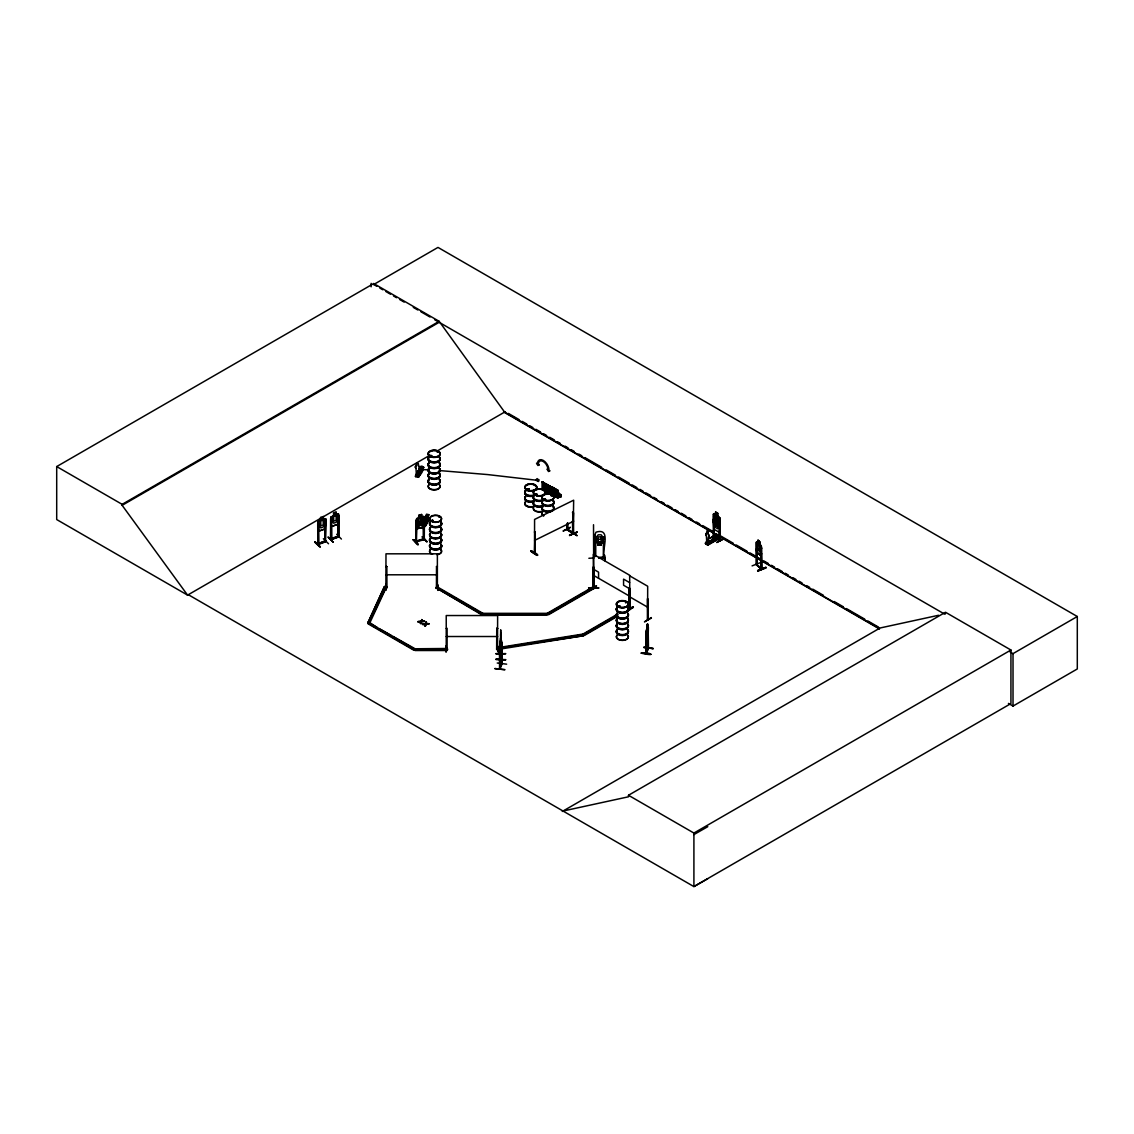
<?xml version="1.0" encoding="UTF-8"?>
<svg xmlns="http://www.w3.org/2000/svg" width="1134" height="1134" viewBox="0 0 1134 1134"><rect width="100%" height="100%" fill="white"/><g stroke="black" fill="none" stroke-linecap="round" stroke-linejoin="round"><path stroke-width="1.5" d="M500.519 642.383L500.647 640.852M500.661 643.828L500.647 645.841L500.59 640.299M502.05 642.765L501.512 664.24L502.135 662.993L499.499 668.932M500.122 668.621L500.874 643.035M502.078 663.801L499.938 669.088L499.839 645.572L501.001 639.463L500.321 641.376M708.155 531.648L708.169 534.086A2.14 1.233 60 0 1 708.481 537.02L708.169 543.583L706.567 542.52L707.446 542.421M708.169 532.2L708.254 534.029A2.14 1.233 60 0 1 708.58 536.963L708.254 543.526L706.255 542.265L706.255 543.796M418.446 475.543L418.914 468.796A2.14 1.687 26.6 0 0 418.489 465.975L418.446 463.849M499.697 655.381L499.47 653.354L499.796 655.395L501.724 648.109M501.497 651.214L501.611 648.095M648.251 632.616C647.16 640.597 644.537 645.133 648.237 632.659M648.336 625.798L645.898 630.986L645.912 653.595L648.194 647.542M645.856 652.787L646.536 652.305L645.926 653.538M648.024 648.761L648.322 627.286L648.067 648.804M494.906 668.72C510.98 670.081 505.452 670.066 494.991 668.465M641.277 653.198C659.464 657.125 647.16 651.044 641.277 653.212M650.703 654.304L641.39 652.844L650.732 654.318M537.36 480.292C535.05 482.319 536.779 476.89 537.785 479.186M552.584 492.964L556.029 494.807L556.029 492.227L553.789 490.937L553.562 488.329L542.293 481.851L543.229 482.928M542.265 488.967L553.789 495.189L542.293 488.853L542.888 489.973M542.775 489.123L543.229 482.233M543.229 482.786L542.591 489.378M706.652 542.435L707.46 542.477L707.063 544.122L706.723 541.882L705.476 543.512L707.914 545.142L707.304 544.66M416.391 475.203L416.008 468.314A2.14 1.687 26.6 0 1 416.433 465.635L416.943 463.069M417.369 474.409L417.312 475.302M542.25 482.035L553.789 488.896L542.293 481.851M499.811 644.962L499.456 646.493L500.278 643.814M632.829 607.257L627.3 610.73M500.689 659.52L500.633 654.63M500.633 654.573L501.015 653.368M500.562 651.554L500.689 659.577L500.689 658.259M500.973 654.077L501.03 659.577L501.015 652.022M593.479 558.509L593.479 557.744M417.879 527.225L422.245 517.246L423.563 516.523L429.162 517.77L429.531 518.904L423.577 528.543L417.922 527.282L422.245 517.246M431.912 455.896L430.069 456.038M430.41 455.627L431.586 456.166M437.185 452.097L437.837 451.587L437.554 452.31M432.834 521.101L431.841 520.69L432.578 520.137M432.55 520.818L431.841 520.407M439.382 516.608L438.603 516.877L439.581 516.721M526.97 489.888L528.104 489.973L527.778 488.924M528.288 489.888L527.48 488.924M534.865 485.55L534.355 485.267M535.347 494.693L535.744 493.928M536.765 494.693L536.155 493.956M543.923 499.173L545.624 499.3L544.15 499.655M550.954 495.515L551.847 495.728M551.478 495.076L551.223 495.771M552.655 488.839L551.79 487.507L552.655 488.839L552.584 494.892L551.634 495.572L552.584 494.764M619.051 605.754L618.54 606.704M619.703 605.91C618.469 608.207 618.313 604.507 620.043 606.378M620.1 606.463L618.966 605.811M625.656 602.707L626.45 602.452M625.472 602.608L626.166 602.126M714.023 540.209L714.335 539.373M338.045 516.197L338.782 515.927L337.875 516.041L338.045 537.176L338.754 536.992L338.882 514.326L337.932 513.759L330.844 517.246L330.717 539.841C328.988 537.87 347.968 533.831 330.717 539.075M331.61 539.571L331.355 518.408L330.618 518.677L330.533 539.685L338.697 536.722L338.612 515.772M338.853 536.169L337.96 536.453M330.915 539.047L330.774 539.869L338.868 536.878M420.303 470.213L420.289 471.064L419.254 470.454M420.629 470.823L419.764 470.312M756.25 549.139L756.789 552.173L760.9 555.759L761.524 553.605M760.9 555.759L761.58 553.676M325.104 528.898L318.767 531.137L325.104 528.898L325.968 519.018L323.204 519.202M338.017 524.206L331.681 526.445L338.017 524.206L338.938 521.314M530.84 551.223C536.722 551.904 542.491 559.998 530.84 551.223L537.147 555.433M537.53 554.809L531.194 550.656M423.492 516.452L416.958 518.408L416.079 526.53L416.986 528.883L423.521 526.842C426.001 524.461 422.925 514.921 424.47 517.047M416.589 541.726L415.781 542.024L424.414 539.557L423.308 539.642L424.286 539.656L424.414 516.991M320.227 546.73L315.11 541.698M315.082 542.066L320.284 546.815M319.831 546.957L314.742 542.208M333.127 542.08L328.01 537.006L333.084 542.109M413.102 539.798C422.613 551.776 416.221 538.466 413.102 539.812M416.632 476.308L416.674 474.692L417.624 474.848C417.695 477.442 417.057 472.977 416.972 475.33M500.321 642.241L500.746 641.178M501.001 642.042L501.483 640.823L501.937 664.184M499.711 645.019L501.483 640.823L501.512 664.24M499.782 647.528L500.094 668.55M500.193 649.513L500.973 633.098M497.231 663.021L506.643 664.17M501.512 663.702L499.555 668.295L501.838 663.744M420.898 623.643L420.36 622.892L420.898 623.643L421.607 621.503L424.499 621.134L421.607 621.503M425.321 626.195L426.015 624.054L428.921 623.686L426.015 624.494L425.321 626.195L425.335 624.111L424.782 625.883M420.36 623.331L422.245 619.83M425.434 623.743C418.729 623.983 426.441 625.925 426.129 622.07L426.115 624.125L426.668 622.382M425.434 624.182L426.129 622.07M594.868 556.496L594.925 534.738L596.016 532.172C612.303 527.154 601.119 550.869 604.309 558.212L604.28 558.226M570.289 527.367L563.244 531.123M417.028 475.359L417.581 474.565M646.706 625.755L647.571 623.969L647.542 626.691M646.848 625.883L647.571 623.969M646.848 626.748L647.316 625.684M646.706 629.186L647.443 627.541M646.706 634.005L647.443 632.361M646.153 632.077L646.224 653.638L646.791 625.741L646.706 638.655M643.843 647.528L653.297 648.634L643.97 647.202M648.279 648.279L646.508 652.504M709.898 538.466L716.773 534.199L709.969 538.126M589.694 589.907L596.47 585.952M384.497 586.448L367.87 622.935L384.497 586.448L386.311 587.384L369.684 623.204L368.352 623.969L386.311 586.732M594.018 587.639L593.266 587.199M628.973 608.037L629.498 608.391M416.391 463.82L416.433 465.635A2.14 1.687 26.6 0 0 415.965 468.385L416.008 468.314M418.446 466.046L418.489 465.975A2.14 1.687 26.6 0 1 418.871 468.866L418.914 468.796M418.049 476.819C427.376 469.433 421.791 459.553 417.794 472.424C426.015 454.819 416.008 482.715 415.554 475.401L416.05 474.423L416.291 475.189M420.827 466.953L423.719 467.406L418.815 477.074L418.644 475.911L415.795 476.167L416.291 474.451M415.583 476.422L420.388 466.485M415.795 476.167L416.433 475.132L418.489 475.472M415.994 476.606L420.983 466.754M417.879 476.918L422.869 467.066L423.705 467.421M422.869 467.066L418.644 476.819L415.313 476.478M423.478 466.995L417.808 476.89M385.787 584.464L385.858 589.992M385.829 590.346L385.829 584.421M446.031 646.182L446.116 651.724M713.258 536.751L714.25 536.963L714.136 536.098M719.381 519.23L720.232 519.443L719.381 519.23L719.296 540.195L720.062 540.606L720.062 518.04L717.765 515.885M713.329 536.793L714.08 513.674L719.991 518.096L719.849 540.564L713.314 536.736L720.232 540.422L719.721 539.33M756.661 564.349L756.661 565.115M756.25 542.222L756.236 564.732L761.58 569.296L761.524 546.73L756.817 541.783L758.15 542.931M760.985 568.021L761.524 568.488M760.971 568.857L756.591 564.548L761.793 569.14L761.325 547.75L761.056 568.899M429.091 517.855L427.475 517.501L428.95 514.708L426.54 514.17L425.236 516.991L423.549 516.622M428.822 514.779L427.433 517.444L428.17 518.607L425.576 523.582L423.266 525.453L421.012 524.943L420.927 522.547L423.521 517.558L425.151 516.835M425.675 525.992L429.375 518.876M572.713 533.575L566.83 529.507M567.78 529.096L566.83 528.742L567.68 528.983M567.071 528.628L567.524 529.989L567.709 522.817M318.824 531.18L317.945 521.952L320.709 520.109L320.61 517.473L323.346 516.551L323.346 519.131M318.852 520.761L317.945 521.952M330.901 517.302L333.609 515.417L333.524 512.781L336.259 511.859L336.174 514.553L337.507 514.935L337.507 519.741L336.174 522.292L333.665 523.199L332.333 521.626L332.333 516.806L333.524 515.36M431.813 455.939L430.14 455.939M433.216 521.03L431.657 520.917M527.069 489.052L526.828 489.775M535.248 494.282L535.985 493.97M545 498.875L544.178 499.399L545.312 499.215M535.319 552.811C533.377 551.875 535.758 552.527 535.234 552.924L535.021 531.718L534.511 553.208L534.582 519.443L573.662 500.179L573.138 534.242L572.698 512.214M572.713 533.363L573.52 532.952M573.62 533.958L572.713 534.128L573.52 533.717M417.057 518.536L416.079 519.613L416.065 542.222L415.866 521.016L416.788 520.96L416.065 542.18M648.492 648.747L648.109 625.344M646.323 653.538L648.705 647.514M553.718 493.559L552.967 494.254L548.799 491.844L546.999 489.519L546.999 487.11L548.799 486.855L552.967 489.264L553.789 490.937M761.878 569.155L761.821 568.29M386.921 587.001L385.985 586.774L386.949 587.185M476.89 610.489L437.511 587.766L437.441 586.746L436.406 587.738L437.37 587.738L437.37 553.817L385.985 553.817L385.886 587.738L386.921 587.766L386.949 586.774M436.193 587.88L437.469 586.973L482.942 613.338L547.169 613.338L592.6 587.114L593.918 587.88L548.502 614.104L547.169 613.338L547.169 615.067L482.942 615.067L482.942 613.338L481.61 614.104L436.193 587.88L481.61 614.756L482.942 613.99L547.169 613.99L583.514 593.011M447.179 648.719C444.471 648.549 449.177 647.826 447.221 650.519L415.101 650.519L415.101 648.776L367.87 622.268M497.698 648.719L496.678 648.719M630.135 609.511L630.065 588.532M630.107 608.774L628.463 608.476M325.784 541.414L317.633 544.348L318.541 543.285M324.877 541.202L317.803 543.781L325.784 540.649M337.875 536.992L337.875 516.041M604.408 541.655L603.401 542.647L596.045 542.576L594.925 541.669L595.038 534.752M573.62 533.207L573.435 512.781L572.713 534.128M430.169 455.627L431.218 455.386M430.807 455.457L430.679 456.194M431.6 520.492L433.06 520.676M536.906 494.58L535.305 494.467M713.357 514.312L714.108 513.787M423.478 467.165L422.642 467.251M413.456 539.656L418.035 544.547M436.434 587.001L437.37 586.732M446.257 648.478L446.13 649.456L447.207 649.258M604.351 558.24C600.793 556.922 609.908 556.695 598.837 557.673M496.749 628.293L497.628 628.477L496.749 628.293L496.649 649.456L497.727 649.258M497.628 648.747L497.599 649.243M705.461 543.526L706.085 544.093L718.389 536.977L705.631 543.838L717.765 536.24L716.518 537.133M707.857 545.114L720.232 538.026L717.794 536.538M705.476 543.64L718.205 536.68M717.666 518.394L715.398 517.118L715.483 519.826L714.42 519.996L714.42 524.815L715.554 527.523L717.666 528.713L718.786 527.296L718.786 522.476L717.581 518.436L715.483 517.246M719.126 521.796L719.991 523.114L713.867 518.819L713.144 519.344L713.839 529.224L719.14 532.215L719.92 530.088M542.293 482.645L553.789 488.896M545.808 484.218L545.993 485.309M543.696 490.441L553.789 495.898L552.981 487.889L546.999 484.431M589.751 589.581L596.527 586.051L593.039 588.177L593.337 567.028L593.791 588.532L593.521 524.73M593.479 587.242L593.649 587.766M593.606 588.475L593.89 587.639M628.817 608.845L629.044 587.653L629.483 609.539M627.598 609.837L633.027 606.69L632.999 607.413M627.329 610.432L633.382 607.285L627.967 610.503M627.385 610.418L632.999 606.973M647.372 598.809L647.656 620L647.925 598.851M651.426 618.058L644.452 621.886L651.27 617.562M188.414 594.74L187.677 595.18L56.7 519.556L56.7 466.57L373.71 283.543L439.156 321.319L504.602 412.096L879.304 628.434M373.71 283.543L373.71 284.521L437.993 247.41L1077.3 616.513L1077.3 668.961L1013.016 706.071L1008.424 703.406M56.7 466.57L122.146 504.346L439.156 321.319M707.786 878.68L693.909 886.59L188.329 594.698L187.578 595.123L122.146 505.325L439.156 322.297M187.578 595.123L429.729 455.315M437.37 450.907L505.339 411.67M551.833 487.535L543.64 483.608L543.569 489.704L545.794 491.787M552.995 495.643L544.703 490.044L544.774 483.949L544.774 490.03M545.78 484.048L543.569 483.651M544.703 490.044L546.999 492.099M557.9 490.299L551.819 486.869L557.9 490.299L558.679 493.333M555.943 492.269L548.799 488.144L548.799 490.554L552.967 492.964L552.967 490.554M552.896 495.586L553.718 495.104M554.895 494.381L554.895 491.802L554.895 494.381L547.58 491.447L545.794 489.137L545.794 486.727L547.58 486.458L551.762 488.867L552.499 490.597L555.575 492.482L555.575 494.027M553.789 495.189L552.924 495.686L545.794 491.717M558.608 495.955L557.815 498.067L553.321 495.388L557.857 497.925M560.848 497.245C560.508 490.469 562.195 500.916 558.538 495.827L557.786 496.692L553.619 494.282M558.608 497.713L557.815 490.342M436.193 588.532L437.469 587.54M368.352 623.317L413.782 649.541L415.101 648.776L447.079 648.478M368.352 623.969L413.782 650.193L415.101 649.428L393.909 637.195M713.286 514.226L713.612 536.566M713.995 513.716L715.526 514.595M713.555 515.587L714.009 537.105M586.547 591.268L591.083 588.645M547.169 613.99L548.502 614.756L593.918 588.532L593.521 566.631M720.062 524.985L719.225 527.14L713.981 524.121L713.357 521.101L714.108 524.021L719.254 526.984M706.425 535.73L706.34 535.787A2.14 1.233 60 0 1 706.652 533.221L706.751 533.164A2.14 1.233 60 0 0 706.425 535.73L706.737 542.789L706.723 541.882M713.612 535.801L714.009 536.339M705.476 542.605L706.893 541.981M712.081 539.515C718.162 542.25 709.43 539.968 713.329 538.792L715.597 540.294L713.329 538.792M714.434 538.154C720.416 541.187 711.812 538.069 715.682 537.615M705.646 542.704L707.559 544.547L708.991 543.2L708.991 544.107M719.608 537.473L707.474 544.887L707.559 543.81M718.417 538.565L707.418 544.859L720.047 537.729M719.41 540.266L719.622 519.088M720.303 539.699L714.009 536.552L719.551 539.486M723.96 538.735L716.83 542.421M716.773 542.506L723.974 538.792M502.164 646.99L583.046 634.048L617.86 613.933M611.807 618.087L583.046 634.7L583.542 635.735L497.5 649.513L497.004 648.478L583.542 635.735M614.841 616.343L617.86 614.585M617.676 616.23L584.364 635.465L583.046 634.7L584.364 634.799L617.676 615.578M562.294 811.462L880.055 627.995L938.598 615.266M563.031 811.023L628.477 796.791L628.477 795.274L945.487 612.247L1010.933 650.023L1010.933 703.562L693.909 886.59L693.909 833.051L1010.933 650.023M945.487 613.763L944.75 614.203L434.591 319.66M1009.983 651.866L1013.016 653.623L1077.3 616.513M693.909 834.581L707.786 826.672M318.569 543.526L318.314 544.065M324.962 540.918C329.966 541.074 314.841 545.369 318.597 544.32L318.456 523.1L317.718 523.369L317.803 544.547L318.002 543.739M572.783 513.107L573.435 512.781M570.473 531.69L577.178 535.702L570.884 531.492M534.724 552.414L535.234 552.159M573.265 512.596L572.457 512.341M534.582 540.422L573.662 521.158M563.286 530.825L570.26 527.409M567.142 524.192L567.284 529.436M567.709 529.791L567.454 522.944M572.386 532.725C577.589 534.086 558.438 524.532 572.642 532.597M572.755 533.193L572.457 521.073M569.552 535.05L577.22 532.115L569.594 535.12M569.552 535.489L577.206 532.059L569.637 535.489M416.731 541.216L415.781 541.23L424.031 538.622M417.454 474.494L416.915 475.288M417.496 474.82L416.632 474.777M526.97 489.123L528.288 489.123M527.225 489.278L527.338 489.803M535.744 494.396L536.807 494.041M714.335 539.954L713.484 540.025M619.66 606.336L618.739 606.336M758.065 540.379L759.695 541.797L760.56 545.993L759.695 552.116L757.186 547.878L758.008 540.238L759.837 541.726L759.78 544.348L760.942 545.355M758.093 542.789L758.093 540.209M756.789 544.15L756.846 565.171M761.793 548.161L761.042 547.85M756.789 552.173L760.985 555.717M752.083 565.88L760.375 562.634M756.789 565.129L757.073 551.039M757.725 570.374C782.658 561.047 741.083 577.56 765.776 567.34M765.776 567.68L757.994 571.026M757.966 570.955L766.031 567.95M534.979 552.697L535.021 551.932M336.118 514.51L337.932 513.759M318.895 520.832L325.047 518.607M324.962 520.733L325.883 520.634L324.962 520.733L325.189 541.91L325.883 519.088M318.626 523.256L317.718 523.369M331.511 539.628L331.539 518.564L330.618 518.677M336.67 534.284L341.419 539.061M325.189 541.116L325.812 540.904M328.52 543.753L323.36 538.721M573.053 534.242L572.996 513.248M418.914 515.29L421.593 514.538L421.593 517.118L422.982 517.543L422.982 522.363L421.593 524.872L418.999 525.68L417.61 524.05L418.857 515.247L421.692 514.425L421.692 517.005M416.788 520.96L415.866 521.016M423.407 518.677L424.173 518.436M417 528.727L423.521 526.842M422.514 536.878L427.093 541.769L422.472 536.836M423.308 539.132L415.937 541.442M707.12 530.74L706.652 533.221M535.716 493.9L537.048 494.282M420.289 470.922L419.424 470.851M325.586 541.457L325.699 520.463M424.215 539.373L424.173 527.168M505.608 647.089L509.038 646.55M512.483 645.997L531.421 642.964M534.851 642.411L538.296 641.858M541.74 641.305L545.185 640.753M548.629 640.214L552.06 639.661M555.504 639.108L558.949 638.555M562.393 638.003L565.838 637.45M569.268 636.897L581.317 634.969M421.692 621.134L424.499 621.134M418.063 621.574L421.012 621.191L418.588 622.311L418.063 621.574L424.499 621.56M426.115 623.7L428.921 623.686M422.486 624.125L428.921 624.111M422.486 624.565L425.335 624.536M418.063 622.013L421.012 621.63M604.351 557.489L598.837 557.489M567.071 529.394L573.28 533.547M497.528 649.513L497.628 615.535L446.229 615.535L446.243 649.513M647.443 626.677L647.84 631.482L646.706 636.075L646.323 634.898M570.544 531.591L576.781 535.461M500.661 636.968L500.704 629.824L500.633 647.585M500.675 641.561L500.661 638.428M595.733 537.062L594.868 537.062L595.733 537.062L595.733 556.482M603.43 537.034L604.309 537.232L603.43 537.034L603.331 558.212L604.408 558.013L598.837 558.027M593.862 537.473L593.862 556.496M593.692 557.956L588.872 558.282M604.436 554.923L604.975 560.891L604.507 555.277M386.85 566.561L385.985 566.561L386.85 566.561L386.949 587.738M436.505 566.561L437.37 566.759L436.505 566.561L436.434 587.766M437.937 584.804L438.036 590.417L437.441 584.861M386.822 587.525L386.084 587.766M436.505 587.54L437.341 587.525M588.872 587.752C618.767 588.121 568.588 588.192 598.511 587.795M588.872 588.121L598.511 588.177M501.015 638.045L501.228 646.961L500.193 651.568L499.839 650.392M497.783 646.508L498.294 652.135L497.826 646.522M497.628 648.506L496.649 648.917M447.079 649.243L446.229 649.456L447.108 649.456L447.108 628.279L446.229 628.477M496.749 649.456L497.628 649.456M495.983 653.595L499.187 653.581M502.405 653.708L505.622 653.567M495.983 653.907L505.622 653.85M496.04 659.166L505.679 659.875L496.04 659.237M496.04 659.591L505.679 659.591M594.925 539.288L604.408 539.288M598.199 545.142L598.199 542.491L594.925 541.726M603.359 542.491L601.148 542.491L601.148 545.142L598.086 545.171L598.086 542.576M598.199 545.071L601.148 545.071M385.985 574.796L437.37 574.796M482.942 614.415L547.169 614.415M446.229 636.514L497.628 636.514M415.101 649.853L447.221 649.853M417.156 463.097L417.936 463.324M419.679 469.377L429.389 469.93M439.113 470.539L487.648 474.579L536.098 480.178M426.71 541.825L422.117 536.935M604.379 557.219L604.209 558.268M496.791 648.719L496.649 649.456M643.857 647.386L653.184 648.506M384.497 587.1L386.311 587.384M544.703 483.991L546.999 484.53M417.978 527.154L423.577 528.444M647.585 619.986L647.684 586.235L629.526 575.746M714.193 539.458L713.329 540.11M432.55 520.18L433.33 520.761M647.727 619.632L647.968 619.008M714.335 539.529L713.329 539.373L713.484 540.167M598.199 542.562L596.612 541.698L596.612 536.878L598.199 534.809L601.148 534.809L602.721 536.878L602.721 541.698L601.148 542.562L601.247 545.227M543.937 490.299L553.789 495.898M761.368 568.729L761.325 554.739M373.71 284.521L376.757 286.278M379.805 288.036L382.853 289.794M385.886 291.551L390.45 294.188M393.498 295.946L396.546 297.703M399.593 299.461L404.158 302.098M413.286 307.371L417.851 310.007M420.898 311.765L430.027 317.024M715.597 512.143L717.68 513.348M508.401 413.428L519.103 419.608M522.164 421.38L526.757 424.031M529.805 425.789L532.867 427.561M535.928 429.318L540.521 431.969M543.583 433.741L546.631 435.513M549.692 437.27L554.285 439.921M557.347 441.693L560.394 443.451M564.987 446.101L568.049 447.873M571.111 449.631L574.158 451.403M578.751 454.054L581.813 455.811M584.875 457.583L601.7 467.293M606.279 469.944L615.464 475.245M618.512 477.003L629.228 483.183M632.276 484.955L636.869 487.606M639.93 489.364L642.992 491.135M646.054 492.907L650.632 495.544M653.694 497.316L656.756 499.088M661.335 501.724L664.396 503.496M667.458 505.268L672.051 507.919M675.113 509.676L678.16 511.448M681.222 513.206L685.815 515.857M688.877 517.628L691.924 519.386M696.517 522.037L699.579 523.809M702.641 525.566L713.343 531.747M717.935 534.398L733.23 543.229M736.278 545L746.994 551.181M750.042 552.938L760.758 559.133M763.806 560.891L768.398 563.541M771.46 565.313L774.522 567.071M777.584 568.843L782.162 571.493M785.224 573.251L788.286 575.023M792.864 577.674L795.926 579.431M798.988 581.203L802.05 582.961M806.643 585.612L809.69 587.384M812.752 589.141L823.454 595.336M834.17 601.516L843.342 606.803M846.403 608.575L864.76 619.164M867.808 620.936L878.524 627.116M503.595 411.954L755.244 557.248M758.306 559.019L879.53 629.001M717.765 536.24L720.033 537.544L718.786 538.452L716.518 536.963M708.991 543.2L708.821 543.824M707.318 542.591L706.369 542.194L706.369 543.725M553.619 489.293L560.919 494.622M553.619 490.583L557.786 492.992L557.9 496.295L555.348 493.205M554.824 493.602L557.786 495.388L555.844 492.978L557.871 492.794L557.815 491.901L555.32 492.128L552.754 488.91M555.943 494.679L553.619 493.219L553.619 491.674L554.37 493.644M629.625 582.621L623.572 579.12L623.572 585.243L629.625 588.744M593.847 569.424L598.568 572.16L598.568 578.269M593.337 575.25L629.668 596.229M629.526 596.725L647.684 607.214M593.918 588.532L592.6 587.114M479.909 612.247L482.942 613.99M422.245 620.27L421.706 619.518M377.253 627.584L369.684 622.552M380.273 629.327L390.876 635.451M628.477 795.274L693.909 833.051M535.021 531.718L534.369 532.044M531.194 550.954L537.544 555.249M707.403 530.896L708.07 531.704M761.268 568.134L756.633 564.604L756.406 542.265M330.844 524.177L330.944 517.26M320.61 517.473L319.419 526.318L320.766 527.905L323.261 526.998L324.593 524.447L324.593 519.627L323.261 519.244L323.289 516.494M543.71 489.647L545.879 491.674M552.868 489.661L550.316 489.803C541.258 479.228 558.141 500.718 549.31 490.384C546.503 492.128 545.284 488.527 548.828 489.548L546.645 486.061L549.295 489.307C557.956 488.938 541.4 491.249 550.302 490.852L552.782 493.956L550.826 490.597L552.91 489.817L554.852 492.369M583.046 634.048L583.542 635.083M593.479 588.064L593.337 554.271L629.668 575.25L629.795 609.681L629.753 588.362M416.164 526.488L417.057 528.784M330.944 524.121L331.738 526.488M429.035 517.799L429.432 518.933M542.548 481.808L542.52 489.505M645.926 637.847L646.267 639.888M500.59 638.244L500.604 640.256L500.576 637.322M446.087 646.139L446.031 652.093M500.633 634.26L500.647 636.032M1013.016 653.623L1013.016 706.071M714.179 528.189L714.25 536.963M647.471 623.955L647.443 637.01M629.044 587.653L629.157 608.646M566.887 524.305L566.872 529.635M553.633 493.432L553.562 496.026M542.293 481.936L542.293 489.633M500.292 641.263L500.292 643.843M499.47 646.465L499.555 669.06M423.563 518.848L423.521 539.869L423.407 527.409M421.238 471.461L418.148 471.12M418.9 475.614L419.141 474.933L419.141 475.841L416.05 475.33L416.05 474.423M416.674 474.692L416.674 476.223M416.632 520.789L416.518 541.769M385.886 586.774L385.886 587.738M371.144 283.344L371.144 286.817M325.245 541.102L325.104 541.924L325.146 520.889M318.456 523.1L318.597 544.32M122.146 504.346L122.146 505.325M533.859 501.497A6.095 3.515 0 0 1 526.502 500.93A6.095 3.515 0 0 1 525.538 496.692M533.816 501.781A5.996 3.459 0 0 1 526.573 501.228A5.996 3.459 0 0 1 525.623 497.046M533.802 506.288A5.968 3.445 0 0 1 526.587 505.736A5.968 3.445 0 0 1 525.637 501.582M533.859 495.7A6.095 3.515 0 0 1 526.502 495.147A6.095 3.515 0 0 1 525.538 490.894M526.502 490.172A6.095 3.515 0 0 1 529.238 489.264M533.816 500.817A6.01 3.473 0 0 1 526.573 500.264A6.01 3.473 0 0 1 525.609 496.082M533.816 495.997A6.01 3.473 0 0 1 526.573 495.445A6.01 3.473 0 0 1 525.609 491.263M526.573 490.54A6.01 3.473 0 0 1 529.266 489.647M533.859 501.2A6.095 3.515 0 0 1 526.502 500.633A6.095 3.515 0 0 1 525.538 496.394M533.859 495.402A6.095 3.515 0 0 1 526.502 494.849A6.095 3.515 0 0 1 525.538 490.597M526.502 489.874A6.095 3.515 0 0 1 529.238 488.967M533.816 495.019A5.996 3.459 0 0 1 526.573 494.467A5.996 3.459 0 0 1 525.623 490.299M526.573 489.576A5.996 3.459 0 0 1 529.266 488.683M553.222 506.572A6.095 3.515 0 0 1 547.949 511.859A6.095 3.515 0 0 1 542.662 506.572M553.137 506.941A5.996 3.459 0 0 1 547.949 512.129A5.996 3.459 0 0 1 542.747 506.941M543.71 515.63A5.982 3.459 0 0 1 542.761 511.448M543.696 515.956A6.01 3.473 0 0 1 542.732 511.774M553.222 500.789A6.095 3.515 0 0 1 547.949 506.062A6.095 3.515 0 0 1 542.662 500.789M553.151 505.962A6.01 3.473 0 0 1 547.949 511.165A6.01 3.473 0 0 1 542.732 505.962M553.151 501.143A6.01 3.473 0 0 1 547.949 506.359A6.01 3.473 0 0 1 542.732 501.143M553.222 506.274A6.095 3.515 0 0 1 547.949 511.562A6.095 3.515 0 0 1 542.662 506.274M553.222 500.491A6.095 3.515 0 0 1 547.949 505.764A6.095 3.515 0 0 1 542.662 500.491M553.137 500.179A5.996 3.459 0 0 1 547.949 505.381A5.996 3.459 0 0 1 542.747 500.179M542.321 511.207A5.968 3.445 0 0 1 535.702 510.952A5.968 3.445 0 0 1 533.561 507.323M542.336 500.916A6.01 3.473 0 0 1 535.673 500.661A6.01 3.473 0 0 1 533.533 497.018M542.336 499.938A5.996 3.459 0 0 1 535.687 499.683A5.996 3.459 0 0 1 533.533 496.04M542.336 506.7A5.996 3.459 0 0 1 535.687 506.444A5.996 3.459 0 0 1 533.533 502.801M542.378 506.416A6.095 3.515 0 0 1 535.631 506.161A6.095 3.515 0 0 1 533.448 502.447M542.378 506.118A6.095 3.515 0 0 1 535.631 505.863A6.095 3.515 0 0 1 533.448 502.149M542.336 505.736A6.01 3.473 0 0 1 535.673 505.481A6.01 3.473 0 0 1 533.533 501.838M542.378 500.618A6.095 3.515 0 0 1 535.631 500.363A6.095 3.515 0 0 1 533.448 496.664M542.378 500.321A6.095 3.515 0 0 1 535.631 500.066A6.095 3.515 0 0 1 533.448 496.366M542.336 511.562A5.996 3.459 0 0 1 535.687 511.306A5.996 3.459 0 0 1 533.533 507.663M627.669 613.522A6.095 3.515 0 0 1 622.382 618.795A6.095 3.515 0 0 1 617.109 613.522M627.584 613.877A5.996 3.459 0 0 1 622.382 619.079A5.996 3.459 0 0 1 617.194 613.877M627.57 618.399A5.982 3.459 0 0 1 622.382 623.572A5.982 3.459 0 0 1 617.208 618.399M627.598 618.526A6.024 3.473 0 0 1 622.382 623.728A6.024 3.473 0 0 1 617.165 618.526M627.598 618.71A6.01 3.473 0 0 1 622.382 623.913A6.01 3.473 0 0 1 617.179 618.71M627.669 607.725A6.095 3.515 0 0 1 622.382 612.998A6.095 3.515 0 0 1 617.109 607.725M627.598 612.913A6.01 3.473 0 0 1 622.382 618.115A6.01 3.473 0 0 1 617.179 612.913M627.598 608.093A6.01 3.473 0 0 1 622.382 613.296A6.01 3.473 0 0 1 617.179 608.093M627.669 613.225A6.095 3.515 0 0 1 622.382 618.498A6.095 3.515 0 0 1 617.109 613.225M627.669 607.427A6.095 3.515 0 0 1 622.382 612.7A6.095 3.515 0 0 1 617.109 607.427M627.584 607.115A5.996 3.459 0 0 1 622.382 612.317A5.996 3.459 0 0 1 617.194 607.115M627.669 630.022A6.095 3.515 0 0 1 622.382 635.295A6.095 3.515 0 0 1 617.109 630.022M627.584 630.376A5.996 3.459 0 0 1 622.382 635.579A5.996 3.459 0 0 1 617.194 630.376M627.598 635.026A6.024 3.473 0 0 1 622.382 640.242A6.024 3.473 0 0 1 617.165 635.026M627.57 619.249A5.982 3.459 0 0 1 622.382 624.437A5.982 3.459 0 0 1 617.208 619.249M627.598 635.224A6.024 3.473 0 0 1 622.382 640.441A6.024 3.473 0 0 1 617.165 635.224M627.669 624.224A6.095 3.515 0 0 1 622.382 629.498A6.095 3.515 0 0 1 617.109 624.224M627.598 629.398A6.01 3.473 0 0 1 622.382 634.615A6.01 3.473 0 0 1 617.179 629.398M627.598 624.593A6.01 3.473 0 0 1 622.382 629.795A6.01 3.473 0 0 1 617.179 624.593M627.669 629.724A6.095 3.515 0 0 1 622.382 634.997A6.095 3.515 0 0 1 617.109 629.724M627.669 623.927A6.095 3.515 0 0 1 622.382 629.2A6.095 3.515 0 0 1 617.109 623.927M627.598 623.615A6.01 3.473 0 0 1 622.382 628.817A6.01 3.473 0 0 1 617.179 623.615M440.871 527.948A6.095 3.515 0 0 1 435.584 533.221A6.095 3.515 0 0 1 430.31 527.948M440.8 528.302A6.01 3.473 0 0 1 435.584 533.504A6.01 3.473 0 0 1 430.381 528.302M440.8 532.952A6.024 3.473 0 0 1 435.584 538.154A6.024 3.473 0 0 1 430.367 532.952M440.8 533.15A6.024 3.473 0 0 1 435.584 538.366A6.024 3.473 0 0 1 430.367 533.15M440.871 522.15A6.095 3.515 0 0 1 435.584 527.438A6.095 3.515 0 0 1 430.31 522.15M440.786 527.338A5.996 3.459 0 0 1 435.584 532.526A5.996 3.459 0 0 1 430.396 527.338M440.786 522.519A5.996 3.459 0 0 1 435.584 527.707A5.996 3.459 0 0 1 430.396 522.519M440.871 527.65A6.095 3.515 0 0 1 435.584 532.923A6.095 3.515 0 0 1 430.31 527.65M440.871 521.853A6.095 3.515 0 0 1 435.584 527.126A6.095 3.515 0 0 1 430.31 521.853M440.8 521.541A6.01 3.473 0 0 1 435.584 526.743A6.01 3.473 0 0 1 430.381 521.541M440.871 544.448A6.095 3.515 0 0 1 435.584 549.721A6.095 3.515 0 0 1 430.31 544.448M440.8 544.802A6.01 3.473 0 0 1 435.584 550.004A6.01 3.473 0 0 1 430.381 544.802M440.8 549.451A6.024 3.473 0 0 1 437.143 554.54M432.578 554.2A6.024 3.473 0 0 1 430.367 549.451M440.772 533.703A5.982 3.459 0 0 1 435.584 538.877A5.982 3.459 0 0 1 430.41 533.703M440.8 549.65A6.024 3.473 0 0 1 437.143 554.739M431.331 553.846A6.024 3.473 0 0 1 430.367 549.65M440.8 533.377A6.024 3.473 0 0 1 435.584 538.579A6.024 3.473 0 0 1 430.367 533.377M440.871 538.65A6.095 3.515 0 0 1 435.584 543.923A6.095 3.515 0 0 1 430.31 538.65M440.786 543.838A5.996 3.459 0 0 1 435.584 549.026A5.996 3.459 0 0 1 430.396 543.838M440.786 539.019A5.996 3.459 0 0 1 435.584 544.207A5.996 3.459 0 0 1 430.396 539.019M440.871 544.15A6.095 3.515 0 0 1 435.584 549.423A6.095 3.515 0 0 1 430.31 544.15M440.871 538.352A6.095 3.515 0 0 1 435.584 543.625A6.095 3.515 0 0 1 430.31 538.352M440.8 538.04A6.01 3.473 0 0 1 435.584 543.243A6.01 3.473 0 0 1 430.381 538.04M439.439 463.083A6.095 3.515 0 0 1 434.152 468.37A6.095 3.515 0 0 1 428.879 463.083M439.368 463.452A6.01 3.473 0 0 1 434.152 468.654A6.01 3.473 0 0 1 428.95 463.452M439.326 467.973A5.968 3.445 0 0 1 434.152 473.147A5.968 3.445 0 0 1 428.978 467.973M439.368 468.299A6.01 3.473 0 0 1 434.152 473.502A6.01 3.473 0 0 1 428.95 468.299M439.439 457.3A6.095 3.515 0 0 1 434.152 462.573A6.095 3.515 0 0 1 428.879 457.3M439.354 462.474A5.996 3.459 0 0 1 434.152 467.676A5.996 3.459 0 0 1 428.964 462.474M439.368 457.654A6.01 3.473 0 0 1 434.152 462.856A6.01 3.473 0 0 1 428.95 457.654M439.439 462.785A6.095 3.515 0 0 1 434.152 468.073A6.095 3.515 0 0 1 428.879 462.785M439.439 457.002A6.095 3.515 0 0 1 434.152 462.275A6.095 3.515 0 0 1 428.879 457.002M439.368 456.69A6.01 3.473 0 0 1 434.152 461.892A6.01 3.473 0 0 1 428.95 456.69M439.439 479.583A6.095 3.515 0 0 1 434.152 484.87A6.095 3.515 0 0 1 428.879 479.583M439.368 479.951A6.01 3.473 0 0 1 434.152 485.154A6.01 3.473 0 0 1 428.95 479.951M439.326 484.473A5.968 3.445 0 0 1 434.152 489.647A5.968 3.445 0 0 1 428.978 484.473M439.326 468.838A5.968 3.445 0 0 1 434.152 474.012A5.968 3.445 0 0 1 428.978 468.838M439.368 484.799A6.01 3.473 0 0 1 434.152 490.001A6.01 3.473 0 0 1 428.95 484.799M439.368 468.526A6.024 3.473 0 0 1 434.152 473.743A6.024 3.473 0 0 1 428.95 468.526M439.439 473.799A6.095 3.515 0 0 1 434.152 479.072A6.095 3.515 0 0 1 428.879 473.799M439.354 478.973A5.996 3.459 0 0 1 434.152 484.175A5.996 3.459 0 0 1 428.964 478.973M439.354 474.168A5.996 3.459 0 0 1 434.152 479.356A5.996 3.459 0 0 1 428.964 474.168M439.439 479.285A6.095 3.515 0 0 1 434.152 484.558A6.095 3.515 0 0 1 428.879 479.285M439.439 473.502A6.095 3.515 0 0 1 434.152 478.775A6.095 3.515 0 0 1 428.879 473.502M439.368 473.19A6.01 3.473 0 0 1 434.152 478.392A6.01 3.473 0 0 1 428.95 473.19M424.626 517.969L424.612 520.591L427.929 518.592L424.811 521.328L424.825 524.744L424.017 524.659L424.031 521.782L420.7 523.993L423.818 521.087L423.818 517.799L424.626 517.969M537.658 480.773C539.004 483.708 539.841 476.776 537.658 480.773M718.488 528.331L716.518 524.815L715.285 526.601L714.533 526.105L716.036 523.965L714.618 520.222L716.475 523.639C717.298 520.222 719.991 523.114 716.971 524.518L718.488 528.331M424.414 538.792L423.478 539.089L424.399 538.848M424.726 517.827L422.132 522.817L424.371 523.313L426.965 518.337L424.726 517.827M426.738 514.808L426.285 515.701L427.731 516.027L428.184 515.134L426.738 514.808M718.8 522.25L717.68 523.681L715.597 522.476L714.477 519.755L715.597 511.973L717.836 513.263L718.8 522.25M549.664 486.429L551.904 486.925L549.664 486.429M539.302 464.77L537.913 465.507L536.524 463.196L537.473 463.735A8.094 4.72 59.6 0 1 543.257 460.404A8.094 4.72 59.6 0 1 549.026 470.284L549.976 470.823L548.502 471.517L547.027 469.15L547.977 469.689A6.761 3.941 59.6 0 0 543.158 461.439A6.761 3.941 59.6 0 0 538.338 464.217L539.302 464.77M322.807 517.26L321.205 518.706L322.807 517.26M335.721 512.568L334.119 514.014L335.721 512.568M323.261 520.109L320.766 521.016L320.766 525.836L323.261 524.929L323.261 520.109M336.174 515.417L333.665 516.324L333.665 521.144L336.174 520.237L336.174 515.417M421.139 515.12L419.467 516.494L421.139 515.12M421.593 517.983L418.999 518.791L418.999 523.61L421.593 522.802L421.593 517.983M601.148 536.878L598.199 536.878L598.199 541.698L601.148 541.698L601.148 536.878M600.623 543.852L598.724 543.852L598.724 544.703L600.623 544.703L600.623 543.852M422.982 467.973L419.892 467.463L422.982 467.973M422.656 468.626L419.566 468.115L422.656 468.626M422.16 469.604L419.084 469.093L422.16 469.604M421.72 470.482L418.644 469.958L421.72 470.482M717.283 518.607L715.923 517.841L717.283 519.471L717.283 518.607M717.666 521.838L715.554 520.648L715.554 525.453L717.666 526.644L717.666 521.838M717.312 513.56L715.965 512.795L717.312 514.425L717.312 513.56M717.68 516.792L715.597 515.587L715.597 520.407L717.68 521.612L717.68 516.792M560.394 494.92L559.657 494.495L560.394 496.465L560.394 494.92M551.762 490.157L547.58 487.748L547.58 490.157L551.762 492.567L551.762 490.157M759.397 541.967L758.348 541.06L759.397 542.832L759.397 541.967M759.695 545.241L758.065 543.824L758.065 548.629L759.695 550.061L759.695 545.241M527.806 490.2A6.01 3.473 0 0 0 536.821 487.195A6.01 3.473 0 0 0 527.806 484.19A6.01 3.473 0 0 0 527.806 490.2M527.834 490.653A5.968 3.445 0 0 0 536.793 487.663A5.968 3.445 0 0 0 527.834 484.672A5.968 3.445 0 0 0 527.834 490.653M526.573 506.076A5.996 3.459 0 0 0 533.816 506.614A5.996 3.459 0 0 1 526.573 506.09A5.996 3.459 0 0 1 525.623 501.908A5.996 3.459 0 0 0 526.573 506.076M527.806 490.384A6.024 3.473 0 0 0 536.836 487.365A6.024 3.473 0 0 0 527.806 484.36A6.024 3.473 0 0 0 527.806 490.384M544.958 500.051A5.982 3.459 0 0 0 553.931 497.061A5.982 3.459 0 0 0 544.958 494.07A5.982 3.459 0 0 0 544.958 500.051M544.958 500.562A5.982 3.459 0 0 0 553.931 497.557A5.982 3.459 0 0 0 544.958 494.566A5.982 3.459 0 0 0 544.958 500.562M544.93 500.278A6.024 3.473 0 0 0 553.959 497.259A6.024 3.473 0 0 0 544.93 494.254A6.024 3.473 0 0 0 544.93 500.278M536.325 495.303A6.024 3.473 0 0 0 545.355 492.298A6.024 3.473 0 0 0 536.325 489.278A6.024 3.473 0 0 0 536.325 495.303M536.339 495.558A5.982 3.459 0 0 0 545.312 492.567A5.982 3.459 0 0 0 536.339 489.576A5.982 3.459 0 0 0 536.339 495.558M535.106 495.034A5.982 3.459 0 0 0 545.114 493.488A5.982 3.459 0 0 0 537.785 489.25A5.982 3.459 0 0 0 535.106 495.034M619.377 607.002A6.01 3.473 0 0 0 628.392 603.997A6.01 3.473 0 0 0 619.377 600.992A6.01 3.473 0 0 0 619.377 607.002M619.377 607.2A6.024 3.473 0 0 0 628.406 604.195A6.024 3.473 0 0 0 619.377 601.19A6.024 3.473 0 0 0 619.377 607.2M619.391 607.47A5.982 3.459 0 0 0 628.378 604.479A5.982 3.459 0 0 0 619.391 601.488A5.982 3.459 0 0 0 619.391 607.47M432.578 521.626A6.024 3.473 0 0 0 441.608 518.607A6.024 3.473 0 0 0 432.578 515.601A6.024 3.473 0 0 0 432.578 521.626M432.593 521.923A5.982 3.459 0 0 0 441.58 518.933A5.982 3.459 0 0 0 432.593 515.942A5.982 3.459 0 0 0 432.593 521.923M431.147 456.563A6.01 3.473 0 0 0 440.162 453.557A6.01 3.473 0 0 0 431.147 450.552A6.01 3.473 0 0 0 431.147 456.563M431.175 457.045A5.968 3.445 0 0 0 440.134 454.068A5.968 3.445 0 0 0 431.175 451.077A5.968 3.445 0 0 0 431.175 457.045M431.147 456.775A6.024 3.473 0 0 0 440.176 453.77A6.024 3.473 0 0 0 431.147 450.751A6.024 3.473 0 0 0 431.147 456.775"/></g></svg>
